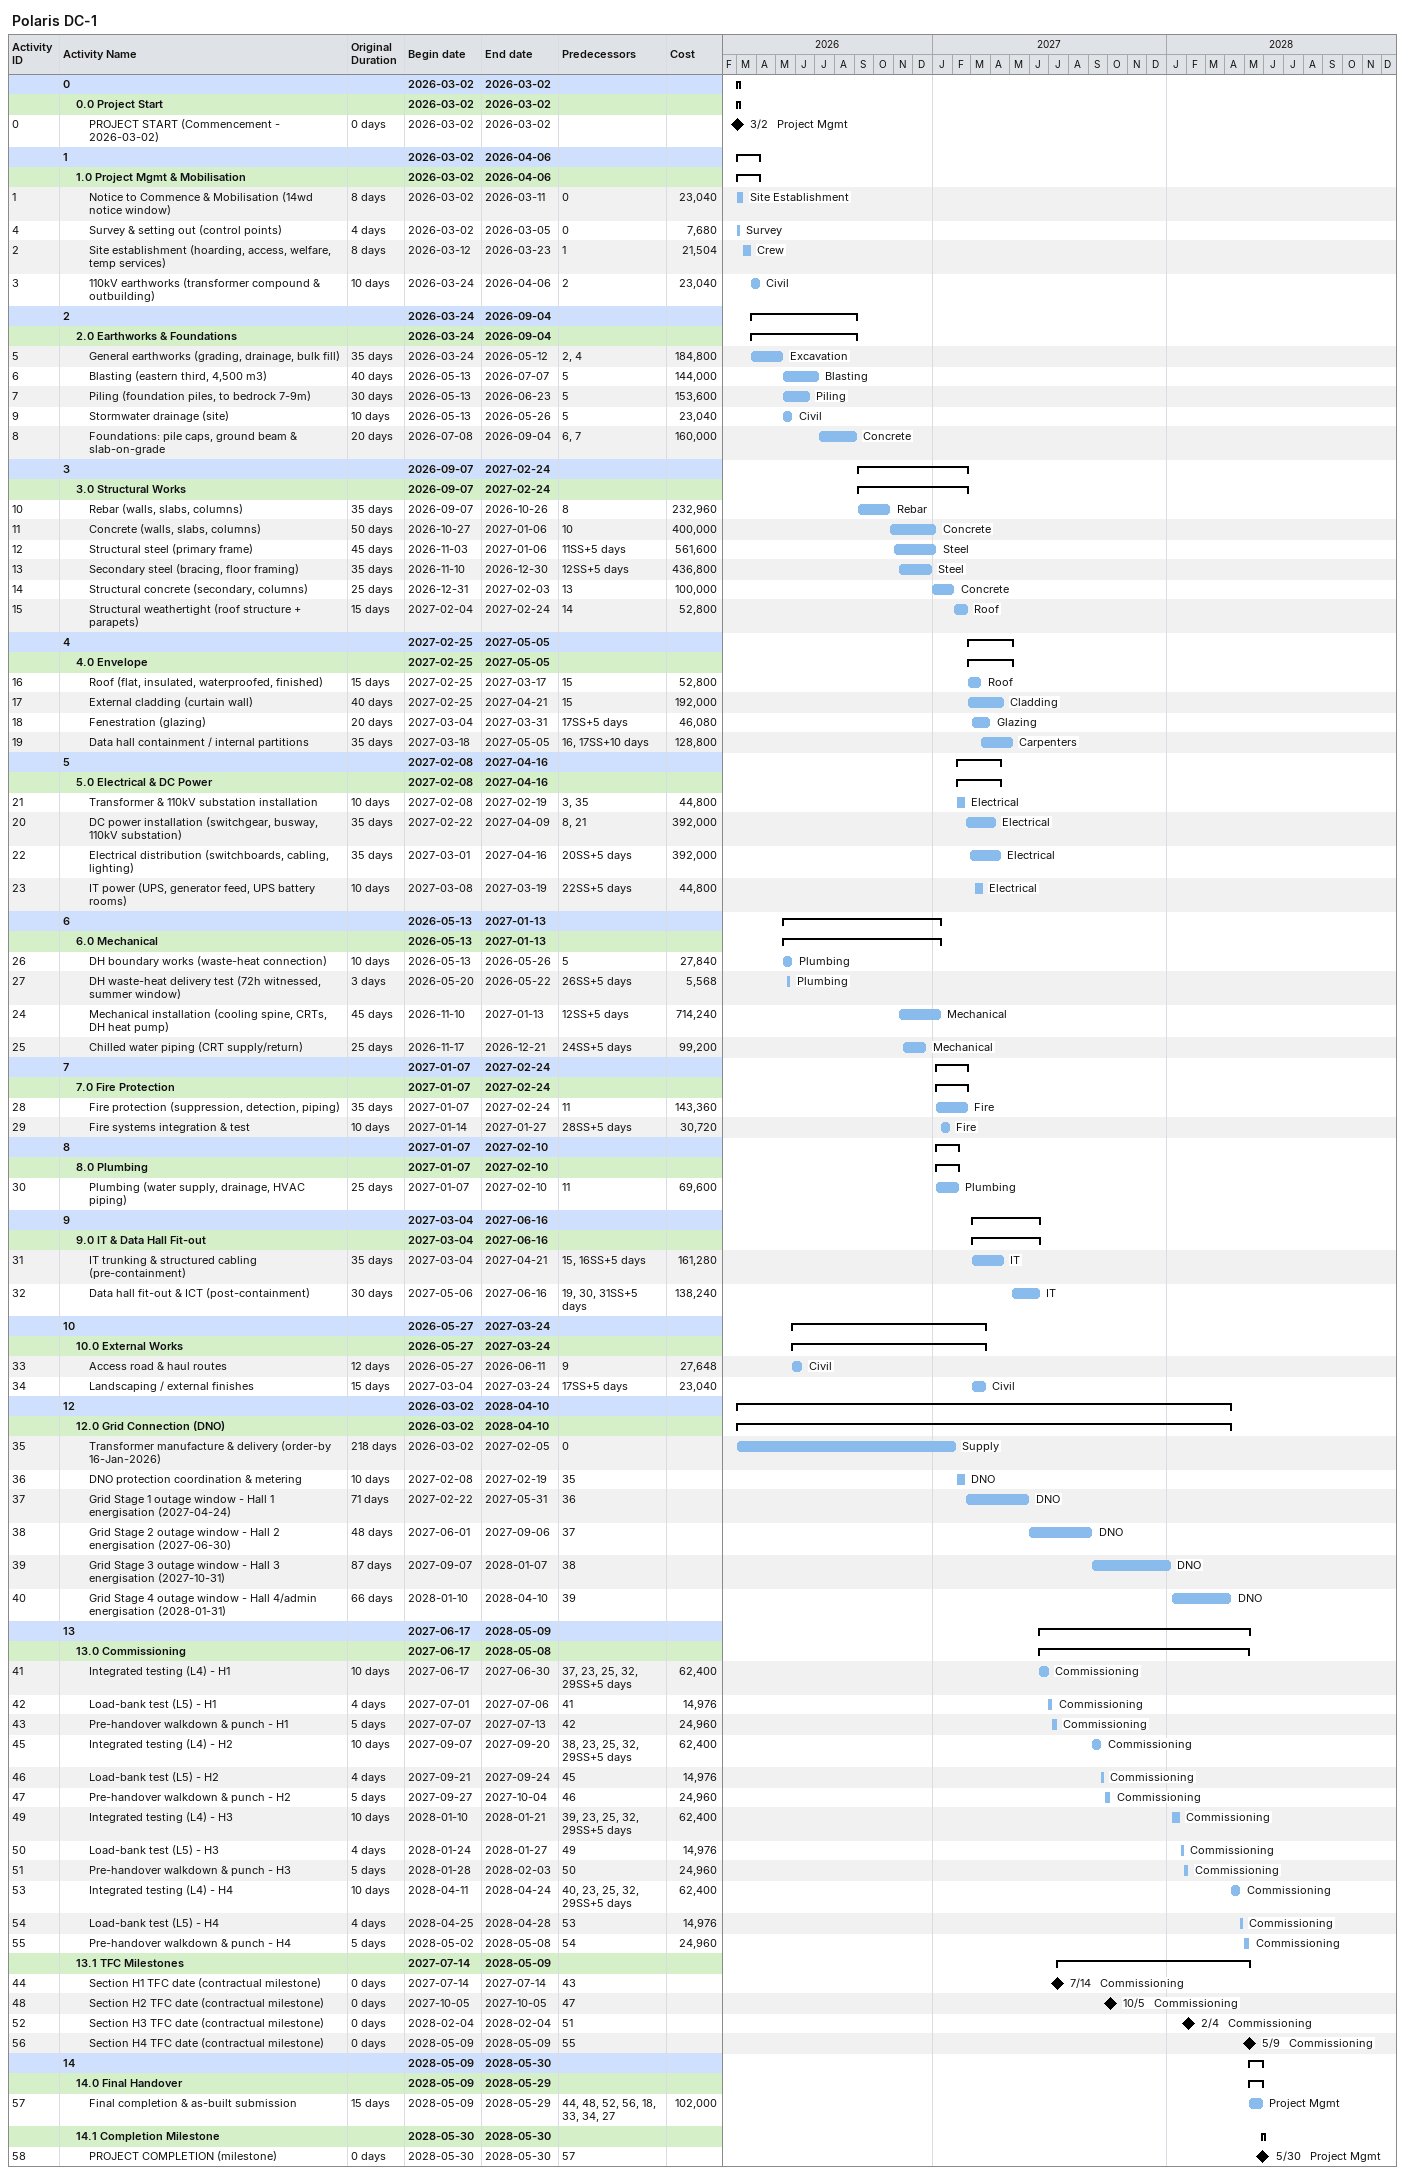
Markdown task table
Polaris DC-1

| ID | Level | Task | Original duration | Start | Finish | Predecessors | Resources | Cost |
|---|---|---|---|---|---|---|---|---|
|  | 1 | **0** |  | 2026-03-02 | 2026-03-02 |  |  |  |
|  | 2 | **0.0 Project Start** |  | 2026-03-02 | 2026-03-02 |  |  |  |
| 0 | 3 | PROJECT START (Commencement - 2026-03-02) | 0d | 2026-03-02 | 2026-03-02 |  | Project Mgmt |  |
|  | 1 | **1** |  | 2026-03-02 | 2026-04-06 |  |  |  |
|  | 2 | **1.0 Project Mgmt & Mobilisation** |  | 2026-03-02 | 2026-04-06 |  |  |  |
| 1 | 3 | Notice to Commence & Mobilisation (14wd notice window) | 8d | 2026-03-02 | 2026-03-11 | 0 | Site Establishment | 23040 |
| 4 | 3 | Survey & setting out (control points) | 4d | 2026-03-02 | 2026-03-05 | 0 | Survey | 7680 |
| 2 | 3 | Site establishment (hoarding, access, welfare, temp services) | 8d | 2026-03-12 | 2026-03-23 | 1 | Crew | 21504 |
| 3 | 3 | 110kV earthworks (transformer compound & outbuilding) | 10d | 2026-03-24 | 2026-04-06 | 2 | Civil | 23040 |
|  | 1 | **2** |  | 2026-03-24 | 2026-09-04 |  |  |  |
|  | 2 | **2.0 Earthworks & Foundations** |  | 2026-03-24 | 2026-09-04 |  |  |  |
| 5 | 3 | General earthworks (grading, drainage, bulk fill) | 35d | 2026-03-24 | 2026-05-12 | 2, 4 | Excavation | 184800 |
| 6 | 3 | Blasting (eastern third, 4,500 m3) | 40d | 2026-05-13 | 2026-07-07 | 5 | Blasting | 144000 |
| 7 | 3 | Piling (foundation piles, to bedrock 7-9m) | 30d | 2026-05-13 | 2026-06-23 | 5 | Piling | 153600 |
| 9 | 3 | Stormwater drainage (site) | 10d | 2026-05-13 | 2026-05-26 | 5 | Civil | 23040 |
| 8 | 3 | Foundations: pile caps, ground beam & slab-on-grade | 20d | 2026-07-08 | 2026-09-04 | 6, 7 | Concrete | 160000 |
|  | 1 | **3** |  | 2026-09-07 | 2027-02-24 |  |  |  |
|  | 2 | **3.0 Structural Works** |  | 2026-09-07 | 2027-02-24 |  |  |  |
| 10 | 3 | Rebar (walls, slabs, columns) | 35d | 2026-09-07 | 2026-10-26 | 8 | Rebar | 232960 |
| 11 | 3 | Concrete (walls, slabs, columns) | 50d | 2026-10-27 | 2027-01-06 | 10 | Concrete | 400000 |
| 12 | 3 | Structural steel (primary frame) | 45d | 2026-11-03 | 2027-01-06 | 11SS+5d | Steel | 561600 |
| 13 | 3 | Secondary steel (bracing, floor framing) | 35d | 2026-11-10 | 2026-12-30 | 12SS+5d | Steel | 436800 |
| 14 | 3 | Structural concrete (secondary, columns) | 25d | 2026-12-31 | 2027-02-03 | 13 | Concrete | 100000 |
| 15 | 3 | Structural weathertight (roof structure + parapets) | 15d | 2027-02-04 | 2027-02-24 | 14 | Roof | 52800 |
|  | 1 | **4** |  | 2027-02-25 | 2027-05-05 |  |  |  |
|  | 2 | **4.0 Envelope** |  | 2027-02-25 | 2027-05-05 |  |  |  |
| 16 | 3 | Roof (flat, insulated, waterproofed, finished) | 15d | 2027-02-25 | 2027-03-17 | 15 | Roof | 52800 |
| 17 | 3 | External cladding (curtain wall) | 40d | 2027-02-25 | 2027-04-21 | 15 | Cladding | 192000 |
| 18 | 3 | Fenestration (glazing) | 20d | 2027-03-04 | 2027-03-31 | 17SS+5d | Glazing | 46080 |
| 19 | 3 | Data hall containment / internal partitions | 35d | 2027-03-18 | 2027-05-05 | 16, 17SS+10d | Carpenters | 128800 |
|  | 1 | **5** |  | 2027-02-08 | 2027-04-16 |  |  |  |
|  | 2 | **5.0 Electrical & DC Power** |  | 2027-02-08 | 2027-04-16 |  |  |  |
| 21 | 3 | Transformer & 110kV substation installation | 10d | 2027-02-08 | 2027-02-19 | 3, 35 | Electrical | 44800 |
| 20 | 3 | DC power installation (switchgear, busway, 110kV substation) | 35d | 2027-02-22 | 2027-04-09 | 8, 21 | Electrical | 392000 |
| 22 | 3 | Electrical distribution (switchboards, cabling, lighting) | 35d | 2027-03-01 | 2027-04-16 | 20SS+5d | Electrical | 392000 |
| 23 | 3 | IT power (UPS, generator feed, UPS battery rooms) | 10d | 2027-03-08 | 2027-03-19 | 22SS+5d | Electrical | 44800 |
|  | 1 | **6** |  | 2026-05-13 | 2027-01-13 |  |  |  |
|  | 2 | **6.0 Mechanical** |  | 2026-05-13 | 2027-01-13 |  |  |  |
| 26 | 3 | DH boundary works (waste-heat connection) | 10d | 2026-05-13 | 2026-05-26 | 5 | Plumbing | 27840 |
| 27 | 3 | DH waste-heat delivery test (72h witnessed, summer window) | 3d | 2026-05-20 | 2026-05-22 | 26SS+5d | Plumbing | 5568 |
| 24 | 3 | Mechanical installation (cooling spine, CRTs, DH heat pump) | 45d | 2026-11-10 | 2027-01-13 | 12SS+5d | Mechanical | 714240 |
| 25 | 3 | Chilled water piping (CRT supply/return) | 25d | 2026-11-17 | 2026-12-21 | 24SS+5d | Mechanical | 99200 |
|  | 1 | **7** |  | 2027-01-07 | 2027-02-24 |  |  |  |
|  | 2 | **7.0 Fire Protection** |  | 2027-01-07 | 2027-02-24 |  |  |  |
| 28 | 3 | Fire protection (suppression, detection, piping) | 35d | 2027-01-07 | 2027-02-24 | 11 | Fire | 143360 |
| 29 | 3 | Fire systems integration & test | 10d | 2027-01-14 | 2027-01-27 | 28SS+5d | Fire | 30720 |
|  | 1 | **8** |  | 2027-01-07 | 2027-02-10 |  |  |  |
|  | 2 | **8.0 Plumbing** |  | 2027-01-07 | 2027-02-10 |  |  |  |
| 30 | 3 | Plumbing (water supply, drainage, HVAC piping) | 25d | 2027-01-07 | 2027-02-10 | 11 | Plumbing | 69600 |
|  | 1 | **9** |  | 2027-03-04 | 2027-06-16 |  |  |  |
|  | 2 | **9.0 IT & Data Hall Fit-out** |  | 2027-03-04 | 2027-06-16 |  |  |  |
| 31 | 3 | IT trunking & structured cabling (pre-containment) | 35d | 2027-03-04 | 2027-04-21 | 15, 16SS+5d | IT | 161280 |
| 32 | 3 | Data hall fit-out & ICT (post-containment) | 30d | 2027-05-06 | 2027-06-16 | 19, 30, 31SS+5d | IT | 138240 |
|  | 1 | **10** |  | 2026-05-27 | 2027-03-24 |  |  |  |
|  | 2 | **10.0 External Works** |  | 2026-05-27 | 2027-03-24 |  |  |  |
| 33 | 3 | Access road & haul routes | 12d | 2026-05-27 | 2026-06-11 | 9 | Civil | 27648 |
| 34 | 3 | Landscaping / external finishes | 15d | 2027-03-04 | 2027-03-24 | 17SS+5d | Civil | 23040 |
|  | 1 | **12** |  | 2026-03-02 | 2028-04-10 |  |  |  |
|  | 2 | **12.0 Grid Connection (DNO)** |  | 2026-03-02 | 2028-04-10 |  |  |  |
| 35 | 3 | Transformer manufacture & delivery (order-by 16-Jan-2026) | 218d | 2026-03-02 | 2027-02-05 | 0 | Supply |  |
| 36 | 3 | DNO protection coordination & metering | 10d | 2027-02-08 | 2027-02-19 | 35 | DNO |  |
| 37 | 3 | Grid Stage 1 outage window - Hall 1 energisation (2027-04-24) | 71d | 2027-02-22 | 2027-05-31 | 36 | DNO |  |
| 38 | 3 | Grid Stage 2 outage window - Hall 2 energisation (2027-06-30) | 48d | 2027-06-01 | 2027-09-06 | 37 | DNO |  |
| 39 | 3 | Grid Stage 3 outage window - Hall 3 energisation (2027-10-31) | 87d | 2027-09-07 | 2028-01-07 | 38 | DNO |  |
| 40 | 3 | Grid Stage 4 outage window - Hall 4/admin energisation (2028-01-31) | 66d | 2028-01-10 | 2028-04-10 | 39 | DNO |  |
|  | 1 | **13** |  | 2027-06-17 | 2028-05-09 |  |  |  |
|  | 2 | **13.0 Commissioning** |  | 2027-06-17 | 2028-05-08 |  |  |  |
| 41 | 3 | Integrated testing (L4) - H1 | 10d | 2027-06-17 | 2027-06-30 | 37, 23, 25, 32, 29SS+5d | Commissioning | 62400 |
| 42 | 3 | Load-bank test (L5) - H1 | 4d | 2027-07-01 | 2027-07-06 | 41 | Commissioning | 14976 |
| 43 | 3 | Pre-handover walkdown & punch - H1 | 5d | 2027-07-07 | 2027-07-13 | 42 | Commissioning | 24960 |
| 45 | 3 | Integrated testing (L4) - H2 | 10d | 2027-09-07 | 2027-09-20 | 38, 23, 25, 32, 29SS+5d | Commissioning | 62400 |
| 46 | 3 | Load-bank test (L5) - H2 | 4d | 2027-09-21 | 2027-09-24 | 45 | Commissioning | 14976 |
| 47 | 3 | Pre-handover walkdown & punch - H2 | 5d | 2027-09-27 | 2027-10-04 | 46 | Commissioning | 24960 |
| 49 | 3 | Integrated testing (L4) - H3 | 10d | 2028-01-10 | 2028-01-21 | 39, 23, 25, 32, 29SS+5d | Commissioning | 62400 |
| 50 | 3 | Load-bank test (L5) - H3 | 4d | 2028-01-24 | 2028-01-27 | 49 | Commissioning | 14976 |
| 51 | 3 | Pre-handover walkdown & punch - H3 | 5d | 2028-01-28 | 2028-02-03 | 50 | Commissioning | 24960 |
| 53 | 3 | Integrated testing (L4) - H4 | 10d | 2028-04-11 | 2028-04-24 | 40, 23, 25, 32, 29SS+5d | Commissioning | 62400 |
| 54 | 3 | Load-bank test (L5) - H4 | 4d | 2028-04-25 | 2028-04-28 | 53 | Commissioning | 14976 |
| 55 | 3 | Pre-handover walkdown & punch - H4 | 5d | 2028-05-02 | 2028-05-08 | 54 | Commissioning | 24960 |
|  | 2 | **13.1 TFC Milestones** |  | 2027-07-14 | 2028-05-09 |  |  |  |
| 44 | 3 | Section H1 TFC date (contractual milestone) | 0d | 2027-07-14 | 2027-07-14 | 43 | Commissioning |  |
| 48 | 3 | Section H2 TFC date (contractual milestone) | 0d | 2027-10-05 | 2027-10-05 | 47 | Commissioning |  |
| 52 | 3 | Section H3 TFC date (contractual milestone) | 0d | 2028-02-04 | 2028-02-04 | 51 | Commissioning |  |
| 56 | 3 | Section H4 TFC date (contractual milestone) | 0d | 2028-05-09 | 2028-05-09 | 55 | Commissioning |  |
|  | 1 | **14** |  | 2028-05-09 | 2028-05-30 |  |  |  |
|  | 2 | **14.0 Final Handover** |  | 2028-05-09 | 2028-05-29 |  |  |  |
| 57 | 3 | Final completion & as-built submission | 15d | 2028-05-09 | 2028-05-29 | 44, 48, 52, 56, 18, 33, 34, 27 | Project Mgmt | 102000 |
|  | 2 | **14.1 Completion Milestone** |  | 2028-05-30 | 2028-05-30 |  |  |  |
| 58 | 3 | PROJECT COMPLETION (milestone) | 0d | 2028-05-30 | 2028-05-30 | 57 | Project Mgmt |  |
